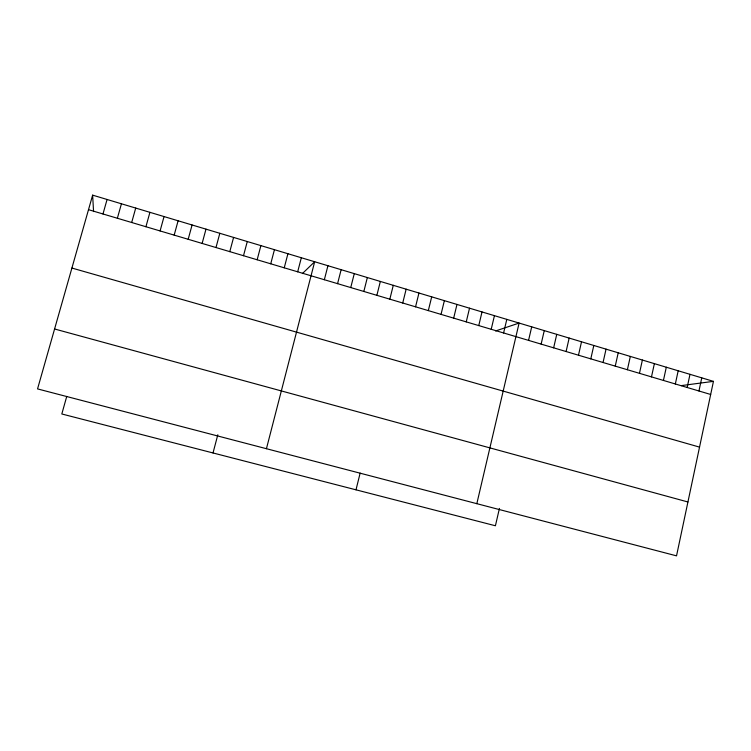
<?xml version="1.0" encoding="UTF-8"?>
<svg xmlns="http://www.w3.org/2000/svg" width="751" height="751" viewBox="0 0 751 751"><rect width="100%" height="100%" fill="white"/><g stroke="black" fill="none" stroke-linecap="round" stroke-linejoin="round"><path stroke-width="1.13" d="M713.45 381.358L676.529 555.853L37.55 388.905L92.636 195.147L713.45 381.358L681.204 385.62M687.174 387.497L689.991 374.327M698.956 390.989L701.753 377.847M675.337 383.977L678.181 370.778M663.433 380.447L666.306 367.22M639.467 373.322L642.387 360.039M651.483 376.889L654.374 363.644M627.385 369.736L630.333 356.425M615.247 366.131L618.223 352.792M603.053 362.508L606.048 349.14M578.477 355.214L581.518 341.789M590.793 358.865L593.816 345.479M566.094 351.534L569.164 338.081M553.647 347.835L556.744 334.355M499.434 508.408L495.416 525.766L61.817 413.979L66.745 396.434M541.133 344.118L544.259 330.609M528.563 340.381L531.708 326.845M503.602 332.975L506.803 319.372M476.829 503.677L519.101 323.061L495.604 330.966M491.21 329.295L494.44 315.664M478.762 325.596L482.011 311.937M466.249 321.879L469.525 308.192M453.67 318.142L456.974 304.437M428.323 310.614L431.694 296.852M441.034 314.387L444.367 300.653M415.556 306.821L418.955 293.021M356.002 489.821L360.142 473.102M402.724 303.01L406.15 289.182M389.835 299.18L393.28 285.324M376.871 295.331L380.344 281.447M363.841 291.463L367.342 277.541M337.575 283.662L341.142 269.684M350.745 287.567L354.275 273.627M324.348 279.729L327.934 265.723M266.436 448.704L314.669 261.742L302.39 273.589M297.678 271.806L301.329 257.743M284.244 267.816L287.924 253.725M213.021 452.956L217.818 434.763M270.735 263.808L274.444 249.679M257.152 259.771L260.897 245.615M243.502 255.715L247.276 241.531M215.988 247.548L219.827 233.298M229.787 251.641L233.589 237.429M202.122 243.427L205.99 229.149M188.182 239.287L192.087 224.981M174.176 235.129L178.1 220.785M160.085 230.942L164.047 216.57M145.919 226.736L149.918 212.336M131.688 222.503L135.715 208.074M117.372 218.25L121.437 203.784M102.981 213.979L107.074 199.484M54.588 328.985L687.925 501.978M71.908 268.051L699.538 447.117M88.505 209.679L710.671 394.472M92.636 195.147L93.565 211.575"/></g></svg>
